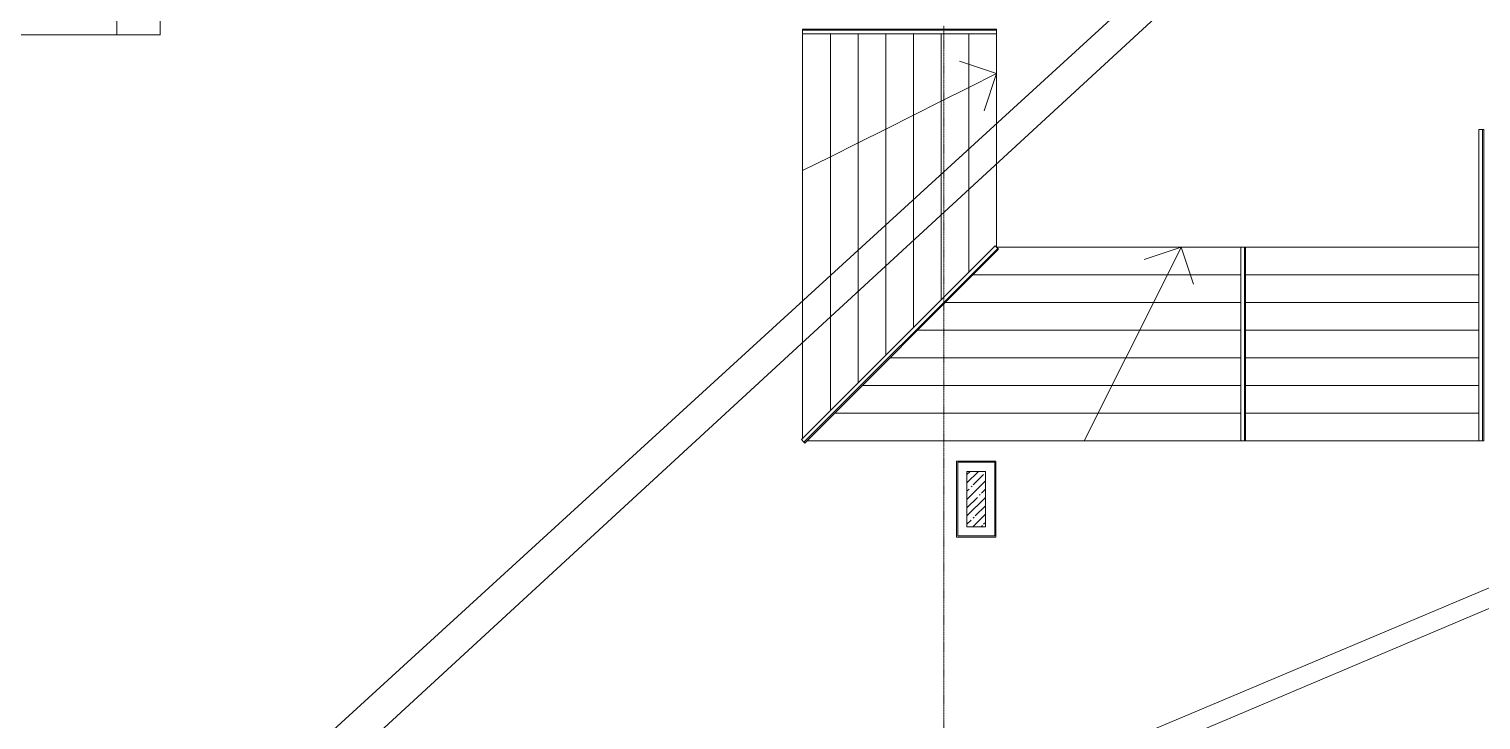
# Model space of a CAD drawing. Header units: millimetres. Extents: x -500089 to 1469082, y -290736 to 166440.
# Drawn here: x 1211794 to 1227521, y -30814 to -23328 of the extents above; entities that cross this region are included whole.
import ezdxf

# ---------------------------------------------------------------- set-up
doc = ezdxf.new("R2010")
doc.units = ezdxf.units.MM
doc.linetypes.add('ASVP_Штриховая_ш3 п1_5', pattern=[4.5, 3, -1.5])
for name, color, linetype, lineweight in [('Лестницы', 7, 'Continuous', 0), ('Линии', 7, 'Continuous', 0), ('Несущие колонны', 7, 'Continuous', 0), ('Ограждение', 7, 'Continuous', 0), ('Перекрытие', 7, 'Continuous', 0), ('Стены внутренние', 7, 'Continuous', 0), ('Стены несущие', 7, 'Continuous', 0), ('Стены отделка', 7, 'Continuous', 0), ('Стрелки вверх', 7, 'Continuous', 0), ('экспертиза ДУ пояснения', 6, 'Continuous', 0)]:
    doc.layers.add(name, color=color, linetype=linetype, lineweight=lineweight)

# ---------------------------------------------------------------- blocks, each defined once
blk = doc.blocks.new('Ограждение - Ограждение-2618552-З Этаж 01')
at = {"layer": 'Ограждение'}
for p, q in [((59845, -1445), (59885, -1445)), ((59845, -2720), (59845, -1445)), ((59885, -1445), (59897.5, -1445)), ((59885, -2720), (59885, -1445)), ((59897.5, -2720), (59897.5, -1445)), ((59845, -4820), (59845, -2720)), ((59885, -4820), (59885, -2720)), ((59897.5, -4820), (59897.5, -2720)), ((59885, -4820), (59845, -4820)), ((59897.5, -4820), (59885, -4820))]:
    blk.add_line(p, q, dxfattribs=at)
blk = doc.blocks.new('Ограждение - Ограждение-2618754-З Этаж 01')
at = {"layer": 'Ограждение'}
for p, q in [((57265, -2720), (57305, -2720)), ((57265, -4820), (57265, -2720)), ((57305, -2720), (57317.5, -2720)), ((57305, -4820), (57305, -2720)), ((57317.5, -4820), (57317.5, -2720)), ((57305, -4820), (57265, -4820)), ((57317.5, -4820), (57305, -4820))]:
    blk.add_line(p, q, dxfattribs=at)
blk = doc.blocks.new('Ограждение - Ограждение-2618772-З Этаж 01')
at = {"layer": 'Ограждение'}
for p, q in [((52520, -357.5), (54620, -357.5)), ((52520, -370), (52520, -357.5)), ((52520, -370), (54620, -370)), ((52520, -410), (52520, -370)), ((52520, -410), (54620, -410)), ((54620, -357.5), (54620, -370)), ((54620, -370), (54620, -410))]:
    blk.add_line(p, q, dxfattribs=at)
blk = doc.blocks.new('Ограждение - Ограждение-2618900-З Этаж 01')
at = {"layer": 'Ограждение'}
for p, q in [((52506, -4806), (54606, -2706)), ((52534, -4834), (54634, -2734)), ((52543, -4843), (54643, -2743)), ((54606, -2706), (54634, -2734)), ((54634, -2734), (54643, -2743)), ((52534, -4834), (52506, -4806)), ((52543, -4843), (52534, -4834))]:
    blk.add_line(p, q, dxfattribs=at)
blk = doc.blocks.new('АР_СОШ_Верзилово_Сущ_Здание_rvt-2-З Этаж 01')
at = {"layer": 'Лестницы'}
for p, q in [((108320, 50190), (108320, 45808)), ((108320, 50190), (108320, 45808)), ((108620, 50190), (108620, 46108)), ((108620, 50190), (108620, 46108)), ((108920, 50190), (108920, 46408)), ((108920, 50190), (108920, 46408)), ((109220, 50190), (109220, 46708)), ((109220, 50190), (109220, 46708)), ((109520, 50190), (109520, 47008)), ((109520, 50190), (109520, 47008)), ((109820, 50190), (109820, 47308)), ((109820, 50190), (109820, 47308)), ((110120, 50190), (110120, 47608)), ((110120, 50190), (110120, 47608)), ((110420, 50190), (110420, 47880)), ((110420, 47880), (113065, 47880)), ((113118, 47880), (115645, 47880)), ((110166, 47580), (113065, 47580)), ((110166, 47580), (113065, 47580)), ((113118, 47580), (115645, 47580)), ((113118, 47580), (115645, 47580)), ((109866, 47280), (113065, 47280)), ((109866, 47280), (113065, 47280)), ((113118, 47280), (115645, 47280)), ((113118, 47280), (115645, 47280)), ((109566, 46980), (113065, 46980)), ((109566, 46980), (113065, 46980)), ((113118, 46980), (115645, 46980)), ((113118, 46980), (115645, 46980)), ((109266, 46680), (113065, 46680)), ((109266, 46680), (113065, 46680)), ((113118, 46680), (115645, 46680)), ((113118, 46680), (115645, 46680)), ((108966, 46380), (113065, 46380)), ((108966, 46380), (113065, 46380)), ((113118, 46380), (115645, 46380)), ((113118, 46380), (115645, 46380)), ((108666, 46080), (113065, 46080)), ((108666, 46080), (113065, 46080)), ((113118, 46080), (115645, 46080)), ((113118, 46080), (115645, 46080)), ((108366, 45780), (113065, 45780)), ((108366, 45780), (113065, 45780)), ((113118, 45780), (115645, 45780)), ((113118, 45780), (115645, 45780))]:
    blk.add_line(p, q, dxfattribs=at)
at = {"layer": 'Перекрытие'}
for p, q in [((110420, 50190), (110420, 47880)), ((110420, 47880), (113065, 47880)), ((113118, 47880), (115645, 47880))]:
    blk.add_line(p, q, dxfattribs=at)
at = {"layer": 'Стены внутренние'}
blk.add_line((100890, 50180), (96810, 50180), dxfattribs=at)
at = {"layer": 'Стены несущие'}
for p, q in [((100890, 50400), (100890, 50180)), ((101360, 50400), (101360, 50180)), ((101360, 50180), (100890, 50180))]:
    blk.add_line(p, q, dxfattribs=at)
at = {"color": 8, "lineweight": 9, "true_color": 0x7f7f7f}
for name in ['Ограждение - Ограждение-2618772-З Этаж 01', 'Ограждение - Ограждение-2618552-З Этаж 01', 'Ограждение - Ограждение-2618900-З Этаж 01', 'Ограждение - Ограждение-2618754-З Этаж 01']:
    blk.add_blockref(name, (55800, 50600), dxfattribs=at)
blk = doc.blocks.new('АР_СОШ_Верзилово_Фасады_rvt-2-З Этаж 01')
at = {"layer": 'Стены отделка', "lineweight": 9}
for p, q in [((110413, 45561), (109988, 45561)), ((109988, 45561), (109988, 45549)), ((109988, 45549), (109988, 44750)), ((110000, 45549), (110400, 45549)), ((110000, 44750), (110000, 45549)), ((110400, 45549), (110400, 44750)), ((110413, 45549), (110413, 45561)), ((110413, 44750), (110413, 45549)), ((109988, 44750), (109988, 44737)), ((109988, 44737), (110413, 44737)), ((110400, 44750), (110000, 44750)), ((110413, 44737), (110413, 44750))]:
    blk.add_line(p, q, dxfattribs=at)
blk = doc.blocks.new('ADSK_КолоннаЖБ_Прямоугольная - 200x600 мм-V363-З Этаж 01')
at = {"layer": 'Несущие колонны'}
h = blk.add_hatch(dxfattribs=at)
h.set_pattern_fill('FP_149', color=256, style=0, pattern_type=2)
h.set_pattern_definition([(315, (-45150, 110200), (89.80256, 89.80256), []), (315, (-45150, 110110.2), (89.80256, 89.80256), [158.75, -31.75, 13.411, -18.339])])
h.paths.add_polyline_path([(-300, -100), (300, -100), (300, 100), (-300, 100)], flags=0)
at = {"layer": 'Несущие колонны', "lineweight": 18}
for p, q in [((-300, -100), (-300, 100)), ((-300, 100), (300, 100)), ((300, 100), (-300, 100)), ((-300, 100), (-300, -100)), ((300, 100), (300, -100)), ((300, -100), (300, 100)), ((300, -100), (-300, -100)), ((-300, -100), (300, -100))]:
    blk.add_line(p, q, dxfattribs=at)

msp = doc.modelspace()

# ---------------------------------------------------------------- linework, layer by layer
at = {"layer": 'Линии', "linetype": 'ASVP_Штриховая_ш3 п1_5'}
msp.add_line((1221703.586, -44620.488), (1221703.586, -23290.488), dxfattribs=at)
at = {"layer": 'Стрелки вверх'}
for p, q in [((1222273.585, -23811.099), (1221871.093, -23676.935)), ((1221973.585, -23961.099), (1222273.585, -23811.099)), ((1222273.585, -23811.099), (1222139.421, -24213.591)), ((1221673.585, -24111.099), (1221973.585, -23961.099)), ((1221373.585, -24261.099), (1221673.585, -24111.099)), ((1221073.585, -24411.099), (1221373.585, -24261.099)), ((1220773.585, -24561.099), (1221073.585, -24411.099)), ((1220473.585, -24711.099), (1220773.585, -24561.099)), ((1220173.585, -24861.099), (1220473.585, -24711.099)), ((1224274.196, -25690.488), (1223871.704, -25824.652)), ((1224124.196, -25990.488), (1224274.196, -25690.488)), ((1224274.196, -25690.488), (1224408.36, -26092.98)), ((1223974.196, -26290.488), (1224124.196, -25990.488)), ((1223824.196, -26590.488), (1223974.196, -26290.488)), ((1223674.196, -26890.488), (1223824.196, -26590.488)), ((1223524.196, -27190.488), (1223674.196, -26890.488)), ((1223374.196, -27490.488), (1223524.196, -27190.488)), ((1223224.196, -27790.488), (1223374.196, -27490.488))]:
    msp.add_line(p, q, dxfattribs=at)
at = {"layer": 'экспертиза ДУ пояснения'}
for p, q in [((1169527.42, -72584.253), (1283545.83, 31674.308)), ((1283545.83, 31674.308), (1170451.223, -72536.169)), ((1173847.485, -52012.358), (1326541.241, 12257.695)), ((1326541.241, 12257.695), (1174771.289, -51964.274))]:
    msp.add_line(p, q, dxfattribs=at)

# ---------------------------------------------------------------- block references
for name in ['АР_СОШ_Верзилово_Сущ_Здание_rvt-2-З Этаж 01', 'АР_СОШ_Верзилово_Фасады_rvt-2-З Этаж 01']:
    msp.add_blockref(name, (1111853.585, -73570.488))
at = {"layer": 'Несущие колонны', "rotation": 89.9999999999999}
msp.add_blockref('ADSK_КолоннаЖБ_Прямоугольная - 200x600 мм-V363-З Этаж 01', (1222053.586, -28420.488), dxfattribs=at)

doc.saveas('drawing.dxf')
